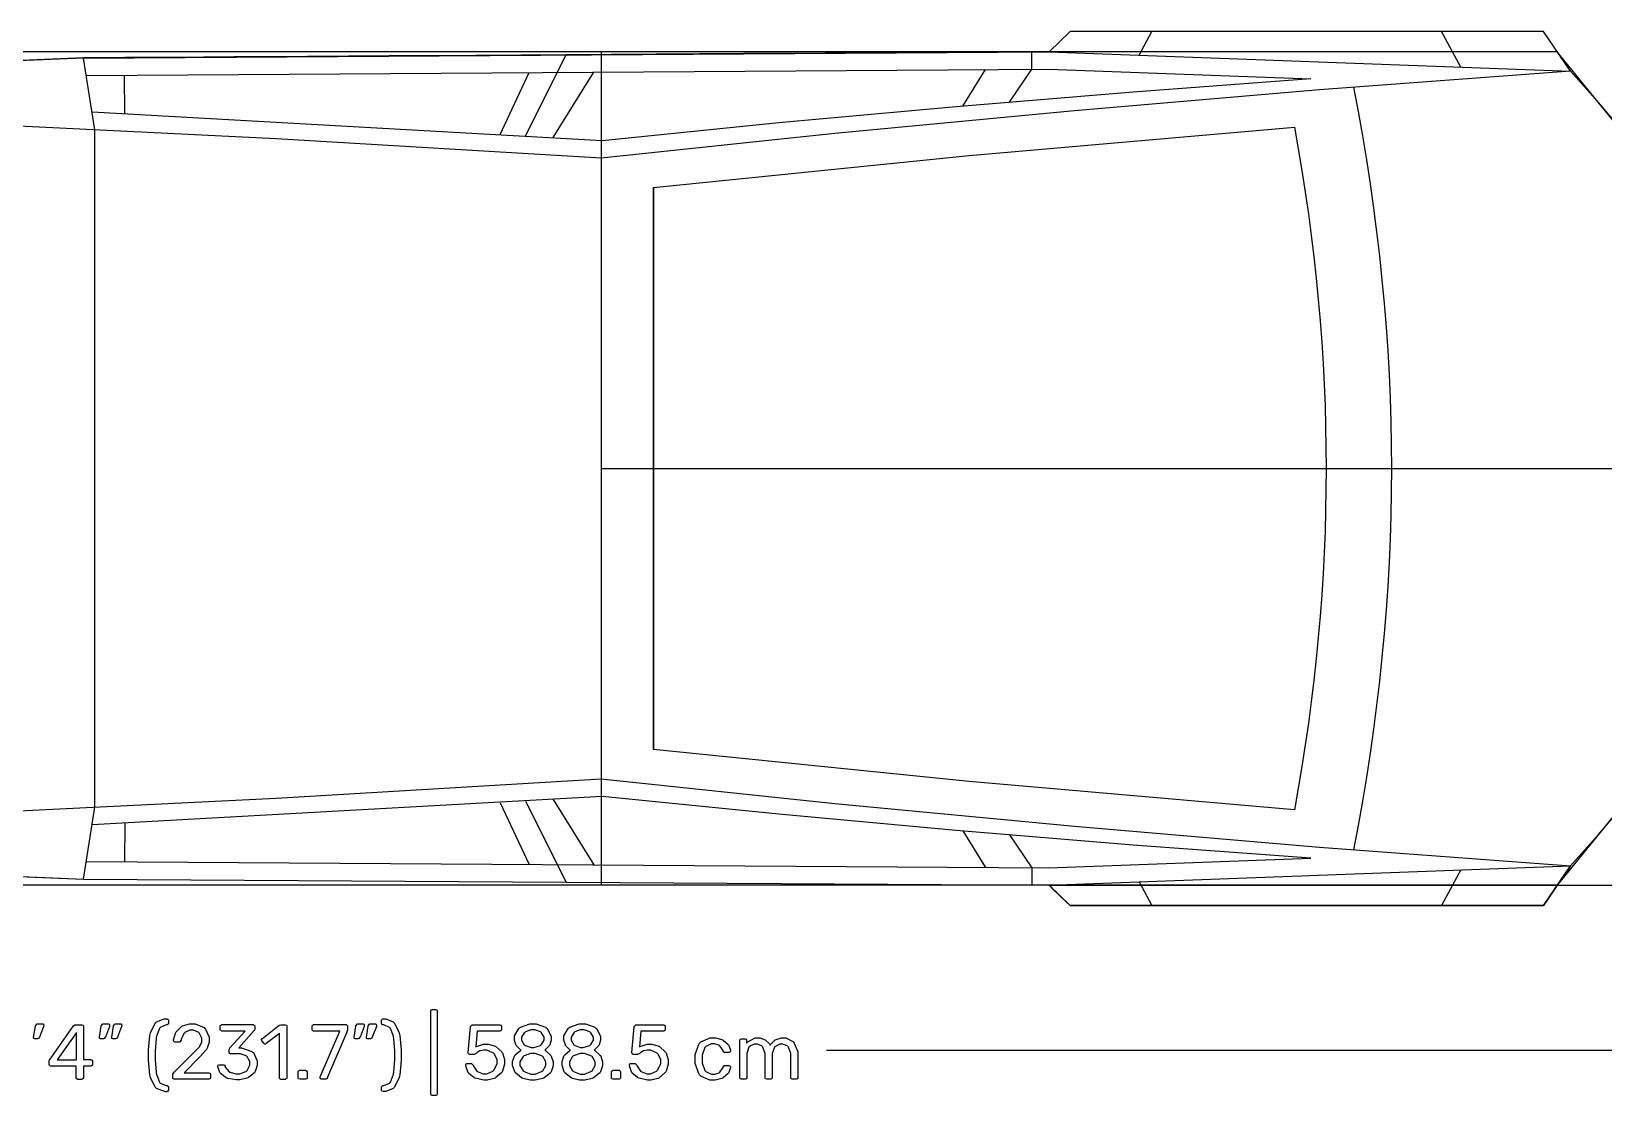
# Model space of a CAD drawing. Header units: millimetres. Extents: x 1207 to 16421, y -1609 to 10563.
# Drawn here: x 10348 to 11170, y 2538 to 3094 of the extents above; entities that cross this region are included whole.
import ezdxf

# ---------------------------------------------------------------- set-up
doc = ezdxf.new("R2010")
doc.units = ezdxf.units.MM
doc.layers.add('blueprint import', color=6, linetype='Continuous')
doc.layers.add('simplify body', color=3, linetype='Continuous')

msp = doc.modelspace()

# ---------------------------------------------------------------- linework, layer by layer
at = {"layer": 'blueprint import'}
for points in [[(11174.232, 3048.061), (11167.116, 3056.369), (11159.847, 3064.629), (11152.434, 3072.843), (11138.399, 3093.533), (10891.028, 3093.533), (10879.989, 3082.975), (10878.564, 3082.975), (10874.309, 3082.942), (10858.295, 3082.845), (10833.423, 3082.682), (10801.157, 3082.469), (10762.979, 3082.221), (10720.359, 3081.95), (10674.792, 3081.657), (10627.753, 3081.348), (10580.7, 3081.044), (10535.135, 3080.749), (10492.527, 3080.477), (10454.349, 3080.23), (10422.085, 3080.019), (10397.21, 3079.852), (10381.198, 3079.758), (10375.543, 3079.711), (10375.543, 3079.711), (10297.736, 3076.483)], [(10375.543, 3079.665), (10879.965, 3082.951), (11152.41, 3072.819), (11138.399, 3093.52), (10891.028, 3093.52), (10879.989, 3082.951)], [(10927.004, 3081.207), (10933.698, 3093.52)], [(11095.119, 3074.939), (11085.033, 3093.52)], [(10606.39, 3039.011), (10627.753, 3081.324)], [(10859.403, 3056.664), (10870.962, 3073.762), (10870.962, 3082.882)], [(9902.354, 2670.45), (10375.543, 2650.96), (10381.446, 2688.502), (10381.446, 3042.134), (10375.543, 3079.665), (9902.354, 3060.187)], [(11174.221, 3048.061), (11167.092, 3056.369), (11159.821, 3064.629), (11152.41, 3072.819), (11021.389, 3062.978), (10893.315, 3052.116), (10768.128, 3040.236), (10645.901, 3027.322), (10476.103, 3037.434), (10295.566, 3046.293)], [(10376.965, 3070.58), (10879.834, 3073.831), (11016.82, 3068.742), (10924.035, 3061.907), (10831.394, 3054.26), (10738.883, 3045.798), (10646.49, 3036.502), (10379.969, 3051.43)], [(10835.036, 3054.577), (10846.867, 3073.607)], [(10397.093, 3050.596), (10396.962, 3070.71)], [(10593.204, 3039.802), (10608.381, 3072.063)], [(10620.848, 3038.103), (10642.142, 3072.3)], [(11039.24, 2666.231), (11041.634, 2678.911), (11043.897, 2691.554), (11045.984, 2704.151), (11047.926, 2716.735), (11049.718, 2729.284), (11051.344, 2741.799), (11052.815, 2754.29), (11054.124, 2766.756), (11055.302, 2779.175), (11056.303, 2791.573), (11057.154, 2803.931), (11057.86, 2816.281), (11058.403, 2828.582), (11058.792, 2840.852), (11059.016, 2853.116), (11059.109, 2865.325), (11059.016, 2877.52), (11058.792, 2889.785), (11058.403, 2902.054), (11057.86, 2914.356), (11057.154, 2926.705), (11056.303, 2939.064), (11055.302, 2951.463), (11054.124, 2963.882), (11052.815, 2976.349), (11051.344, 2988.837), (11049.718, 3001.341), (11047.926, 3013.901), (11045.984, 3026.488), (11043.897, 3039.085), (11041.634, 3051.725), (11039.24, 3064.392)], [(10645.901, 3027.322), (10645.901, 2703.315)], [(10295.566, 2684.354), (10476.103, 2693.204), (10645.901, 2703.315), (10768.128, 2690.4), (10893.315, 2678.522), (11021.389, 2667.657), (11152.41, 2657.818), (11159.821, 2666.008), (11167.092, 2674.268), (11174.221, 2682.575)], [(10376.965, 2660.057), (10879.834, 2656.805), (11016.82, 2661.895), (10924.035, 2668.73), (10831.394, 2676.376), (10738.883, 2684.838), (10646.49, 2694.134), (10379.969, 2679.204)], [(10593.204, 2690.824), (10608.381, 2658.572)], [(10606.39, 2691.625), (10627.753, 2649.311)], [(10620.848, 2692.52), (10642.142, 2658.337)], [(10297.712, 2654.177), (10375.517, 2650.96), (10879.943, 2647.684), (10880.364, 2647.684), (10881.674, 2646.035), (10885.479, 2642.405), (10889.274, 2638.776), (10891.007, 2637.115), (10891.007, 2637.115), (11138.399, 2637.115), (11152.434, 2657.818), (11159.847, 2666.031), (11167.116, 2674.291), (11174.232, 2682.599)], [(10397.093, 2680.064), (10396.962, 2659.927)], [(10835.036, 2676.059), (10846.867, 2657.029)], [(10859.403, 2673.973), (10870.962, 2656.876), (10870.962, 2647.755)], [(10375.543, 2650.96), (10879.965, 2647.684), (11152.41, 2657.818), (11138.399, 2637.115), (10891.028, 2637.115), (10879.989, 2647.684)], [(11095.119, 2655.697), (11085.033, 2637.115)], [(10927.004, 2649.428), (10933.698, 2637.115)], [(11225.395, 2561.394), (10763.745, 2561.394)]]:
    msp.add_lwpolyline(points, dxfattribs=at)
for points in [[(11008.227, 2687.03), (10838.181, 2701.936), (10673.341, 2718.655), (10673.341, 3011.979), (10838.181, 3028.701), (11008.227, 3043.609), (11010.232, 3032.248), (11012.117, 3020.912), (11013.859, 3009.625), (11015.486, 2998.335), (11016.982, 2987.093), (11018.316, 2975.886), (11019.552, 2964.692), (11020.646, 2953.535), (11021.613, 2942.413), (11022.451, 2931.323), (11023.157, 2920.235), (11023.746, 2909.193), (11024.195, 2898.177), (11024.512, 2887.207), (11024.714, 2876.26), (11024.784, 2865.325), (11024.714, 2854.378), (11024.512, 2843.43), (11024.195, 2832.459), (11023.746, 2821.443), (11023.157, 2810.401), (11022.451, 2799.337), (11021.613, 2788.224), (11020.646, 2777.09), (11019.552, 2765.944), (11018.316, 2754.761), (11016.982, 2743.543), (11015.486, 2732.301), (11013.859, 2721.035), (11012.117, 2709.724), (11010.232, 2698.389), (11008.227, 2687.03)], [(10557.18, 2538.181), (10557.135, 2538.228), (10556.933, 2538.711), (10556.933, 2538.865), (10556.933, 2581.933), (10556.933, 2582.11), (10557.135, 2582.581), (10557.18, 2582.616), (10557.217, 2582.663), (10557.678, 2582.887), (10557.841, 2582.887), (10559.361, 2582.887), (10559.528, 2582.887), (10559.987, 2582.663), (10560.034, 2582.616), (10560.08, 2582.581), (10560.306, 2582.098), (10560.306, 2581.933), (10560.306, 2538.865), (10560.306, 2538.7), (10560.08, 2538.228), (10560.034, 2538.181), (10559.987, 2538.146), (10559.515, 2537.91), (10559.361, 2537.91), (10557.841, 2537.91), (10557.678, 2537.91), (10557.217, 2538.146), (10557.18, 2538.181)], [(10349.545, 2567.793), (10349.512, 2567.84), (10349.415, 2568.37), (10349.428, 2568.429), (10350.336, 2574.132), (10350.359, 2574.333), (10351.183, 2575.311), (10351.467, 2575.311), (10354.069, 2575.311), (10354.188, 2575.311), (10354.508, 2575.146), (10354.543, 2575.11), (10354.564, 2575.075), (10354.718, 2574.721), (10354.718, 2574.603), (10354.718, 2574.451), (10354.625, 2574.003), (10354.612, 2573.956), (10352.479, 2568.453), (10352.444, 2568.382), (10352.067, 2567.828), (10352.034, 2567.781), (10351.986, 2567.746), (10351.467, 2567.545), (10351.3, 2567.545), (10350.04, 2567.545), (10349.981, 2567.557), (10349.558, 2567.757), (10349.545, 2567.793)], [(10371.983, 2546.642), (10371.933, 2546.689), (10371.712, 2547.172), (10371.712, 2547.325), (10371.712, 2553.276), (10358.478, 2553.276), (10358.302, 2553.276), (10357.839, 2553.512), (10357.796, 2553.547), (10357.746, 2553.594), (10357.525, 2554.065), (10357.525, 2554.218), (10357.525, 2555.738), (10357.525, 2556.045), (10357.9, 2556.858), (10357.983, 2556.964), (10370.239, 2574.226), (10370.276, 2574.285), (10370.778, 2574.698), (10370.851, 2574.721), (10370.908, 2574.757), (10371.544, 2574.898), (10371.759, 2574.898), (10374.515, 2574.898), (10374.691, 2574.898), (10375.176, 2574.698), (10375.221, 2574.651), (10375.258, 2574.615), (10375.469, 2574.121), (10375.469, 2573.956), (10375.469, 2556.693), (10379.183, 2556.693), (10379.346, 2556.693), (10379.806, 2556.469), (10379.852, 2556.422), (10379.9, 2556.375), (10380.123, 2555.903), (10380.123, 2555.738), (10380.123, 2554.207), (10380.123, 2554.041), (10379.9, 2553.57), (10379.852, 2553.523), (10379.806, 2553.488), (10379.333, 2553.252), (10379.183, 2553.252), (10375.469, 2553.252), (10375.469, 2547.302), (10375.469, 2547.136), (10375.234, 2546.665), (10375.197, 2546.618), (10375.152, 2546.583), (10374.67, 2546.347), (10374.515, 2546.347), (10372.643, 2546.347), (10372.569, 2546.359), (10372.031, 2546.606), (10371.983, 2546.642)], [(10383.931, 2567.793), (10383.894, 2567.84), (10383.813, 2568.347), (10383.837, 2568.406), (10384.743, 2574.109), (10384.767, 2574.309), (10385.592, 2575.287), (10385.872, 2575.287), (10388.479, 2575.287), (10388.598, 2575.287), (10388.913, 2575.122), (10388.95, 2575.087), (10388.974, 2575.052), (10389.137, 2574.698), (10389.137, 2574.58), (10389.137, 2574.427), (10389.033, 2573.979), (10389.02, 2573.932), (10386.9, 2568.429), (10386.865, 2568.358), (10386.476, 2567.804), (10386.442, 2567.757), (10386.392, 2567.722), (10385.885, 2567.522), (10385.723, 2567.522), (10384.45, 2567.522), (10384.389, 2567.534), (10383.955, 2567.757), (10383.931, 2567.793)], [(10390.305, 2567.793), (10390.268, 2567.84), (10390.199, 2568.347), (10390.223, 2568.406), (10391.131, 2574.109), (10391.152, 2574.309), (10391.98, 2575.287), (10392.262, 2575.287), (10394.853, 2575.287), (10394.971, 2575.287), (10395.301, 2575.122), (10395.336, 2575.087), (10395.359, 2575.052), (10395.514, 2574.698), (10395.514, 2574.58), (10395.514, 2574.427), (10395.409, 2573.979), (10395.396, 2573.932), (10393.277, 2568.429), (10393.24, 2568.358), (10392.862, 2567.804), (10392.827, 2567.757), (10392.779, 2567.722), (10392.262, 2567.522), (10392.097, 2567.522), (10390.835, 2567.522), (10390.774, 2567.534), (10390.34, 2567.757), (10390.305, 2567.793)], [(10413.319, 2541.893), (10412.965, 2542.223), (10410.5, 2547.337), (10410.361, 2548.02), (10410.209, 2548.715), (10409.453, 2556.422), (10409.453, 2558.979), (10409.453, 2561.713), (10410.209, 2569.219), (10410.361, 2569.902), (10410.5, 2570.597), (10412.965, 2575.688), (10413.319, 2576.006), (10413.66, 2576.336), (10417.572, 2577.974), (10418.881, 2577.974), (10419.044, 2577.974), (10419.518, 2577.75), (10419.563, 2577.703), (10419.598, 2577.667), (10419.835, 2577.196), (10419.835, 2577.031), (10419.835, 2575.699), (10419.835, 2575.546), (10419.622, 2575.11), (10419.587, 2575.063), (10419.542, 2575.016), (10419.153, 2574.792), (10419.022, 2574.792), (10418.634, 2574.792), (10415.617, 2573.484), (10415.402, 2573.225), (10415.18, 2572.978), (10413.614, 2568.865), (10413.517, 2568.299), (10413.423, 2567.734), (10412.954, 2561.159), (10412.954, 2558.955), (10412.954, 2556.61), (10413.423, 2550.13), (10413.517, 2549.564), (10413.614, 2548.998), (10415.18, 2544.886), (10415.402, 2544.626), (10415.617, 2544.379), (10418.634, 2543.083), (10419.022, 2543.071), (10419.164, 2543.071), (10419.542, 2542.847), (10419.587, 2542.8), (10419.622, 2542.765), (10419.835, 2542.317), (10419.835, 2542.164), (10419.835, 2540.832), (10419.835, 2540.667), (10419.598, 2540.196), (10419.563, 2540.149), (10419.518, 2540.113), (10419.036, 2539.878), (10418.881, 2539.878), (10418.288, 2539.89), (10413.66, 2541.575), (10413.319, 2541.893)], [(10422.367, 2546.642), (10422.319, 2546.689), (10422.096, 2547.172), (10422.096, 2547.325), (10422.096, 2548.55), (10422.096, 2548.998), (10422.934, 2550.188), (10423.11, 2550.33), (10431.984, 2559.179), (10432.48, 2559.615), (10435.942, 2563.091), (10436.142, 2563.362), (10436.331, 2563.633), (10437.273, 2566.037), (10437.273, 2566.826), (10437.273, 2567.781), (10436.152, 2570.385), (10435.942, 2570.609), (10435.707, 2570.833), (10432.949, 2571.964), (10432.03, 2571.964), (10431.064, 2571.964), (10428.401, 2570.774), (10428.166, 2570.538), (10427.919, 2570.303), (10426.468, 2567.121), (10426.422, 2566.709), (10426.409, 2566.638), (10426.057, 2566.061), (10426.01, 2566.014), (10425.951, 2565.967), (10425.501, 2565.766), (10425.36, 2565.766), (10423.405, 2565.766), (10423.251, 2565.766), (10422.839, 2565.978), (10422.806, 2566.014), (10422.756, 2566.061), (10422.545, 2566.449), (10422.545, 2566.579), (10422.558, 2566.944), (10423.512, 2570.432), (10423.699, 2570.762), (10423.877, 2571.104), (10426.539, 2573.849), (10426.894, 2574.062), (10427.235, 2574.285), (10430.829, 2575.358), (10432.03, 2575.358), (10433.739, 2575.358), (10438.5, 2573.378), (10438.889, 2572.978), (10439.267, 2572.589), (10441.198, 2568.358), (10441.198, 2566.944), (10441.198, 2565.79), (10440.151, 2562.667), (10439.949, 2562.325), (10439.736, 2561.984), (10436.498, 2558.366), (10436.059, 2557.977), (10428.023, 2549.835), (10440.857, 2549.835), (10441.022, 2549.835), (10441.504, 2549.635), (10441.55, 2549.587), (10441.587, 2549.552), (10441.797, 2549.057), (10441.797, 2548.881), (10441.797, 2547.349), (10441.797, 2547.184), (10441.574, 2546.712), (10441.528, 2546.665), (10441.48, 2546.63), (10441.011, 2546.394), (10440.857, 2546.394), (10423.027, 2546.394), (10422.862, 2546.394), (10422.404, 2546.606), (10422.367, 2546.642)], [(10450.448, 2547.03), (10450.059, 2547.207), (10447.112, 2549.458), (10446.914, 2549.741), (10446.699, 2550.023), (10445.639, 2552.91), (10445.628, 2553.205), (10445.628, 2553.358), (10445.828, 2553.759), (10445.876, 2553.794), (10445.911, 2553.841), (10446.334, 2554.018), (10446.489, 2554.018), (10448.315, 2554.018), (10448.491, 2554.018), (10448.997, 2553.876), (10449.047, 2553.841), (10449.082, 2553.818), (10449.46, 2553.205), (10449.492, 2553.111), (10449.577, 2552.769), (10451.508, 2550.33), (10451.803, 2550.177), (10452.099, 2550.035), (10455.007, 2549.316), (10455.986, 2549.316), (10457.153, 2549.316), (10460.358, 2550.495), (10460.652, 2550.719), (10460.934, 2550.954), (10462.374, 2553.782), (10462.374, 2554.725), (10462.374, 2555.656), (10460.854, 2558.449), (10457.435, 2559.698), (10456.303, 2559.698), (10452.485, 2559.698), (10452.309, 2559.698), (10451.84, 2559.933), (10451.803, 2559.969), (10451.755, 2560.016), (10451.532, 2560.499), (10451.532, 2560.652), (10451.532, 2561.713), (10451.532, 2561.984), (10451.897, 2562.702), (10451.979, 2562.773), (10459.922, 2571.575), (10447.868, 2571.575), (10447.692, 2571.575), (10447.229, 2571.787), (10447.186, 2571.823), (10447.136, 2571.87), (10446.914, 2572.329), (10446.914, 2572.483), (10446.914, 2573.956), (10446.914, 2574.144), (10447.136, 2574.639), (10447.186, 2574.674), (10447.229, 2574.721), (10447.701, 2574.945), (10447.868, 2574.945), (10463.999, 2574.945), (10464.166, 2574.945), (10464.648, 2574.721), (10464.694, 2574.674), (10464.741, 2574.639), (10464.965, 2574.132), (10464.965, 2573.956), (10464.965, 2572.612), (10464.965, 2572.389), (10464.624, 2571.775), (10464.563, 2571.693), (10456.623, 2562.773), (10457.281, 2562.773), (10457.965, 2562.761), (10463.445, 2560.97), (10463.857, 2560.628), (10464.259, 2560.299), (10466.286, 2556.092), (10466.286, 2554.678), (10466.286, 2553.523), (10465.176, 2550.389), (10464.965, 2550.059), (10464.741, 2549.741), (10461.677, 2547.278), (10461.288, 2547.101), (10460.888, 2546.925), (10457.177, 2546.052), (10455.939, 2546.052), (10455.409, 2546.041), (10450.826, 2546.854), (10450.448, 2547.03)], [(10478.092, 2546.642), (10478.044, 2546.689), (10477.845, 2547.172), (10477.845, 2547.325), (10477.845, 2570.291), (10471.01, 2565.036), (10470.962, 2565), (10470.538, 2564.788), (10470.397, 2564.788), (10470.219, 2564.788), (10469.75, 2565.141), (10469.7, 2565.201), (10468.723, 2566.461), (10468.69, 2566.508), (10468.525, 2566.897), (10468.525, 2567.027), (10468.525, 2567.215), (10468.853, 2567.71), (10468.925, 2567.757), (10477.773, 2574.58), (10477.845, 2574.627), (10478.587, 2574.875), (10478.835, 2574.875), (10480.766, 2574.875), (10480.931, 2574.875), (10481.389, 2574.651), (10481.437, 2574.603), (10481.487, 2574.568), (10481.708, 2574.097), (10481.708, 2573.932), (10481.708, 2547.302), (10481.708, 2547.136), (10481.487, 2546.665), (10481.437, 2546.618), (10481.389, 2546.583), (10480.92, 2546.347), (10480.766, 2546.347), (10478.774, 2546.347), (10478.694, 2546.359), (10478.125, 2546.606), (10478.092, 2546.642)], [(10499.29, 2546.642), (10499.242, 2546.689), (10499.066, 2547.136), (10499.066, 2547.278), (10499.16, 2547.643), (10509.342, 2571.469), (10495.895, 2571.469), (10495.717, 2571.469), (10495.259, 2571.693), (10495.224, 2571.74), (10495.179, 2571.787), (10494.944, 2572.259), (10494.944, 2572.412), (10494.944, 2573.932), (10494.944, 2574.121), (10495.155, 2574.615), (10495.203, 2574.651), (10495.235, 2574.698), (10495.73, 2574.922), (10495.895, 2574.922), (10512.5, 2574.922), (10512.665, 2574.922), (10513.136, 2574.698), (10513.184, 2574.651), (10513.216, 2574.615), (10513.431, 2574.109), (10513.431, 2573.932), (10513.431, 2572.553), (10513.431, 2572.164), (10513.16, 2571.104), (10513.112, 2570.962), (10503.048, 2547.431), (10503.013, 2547.36), (10502.635, 2546.759), (10502.589, 2546.712), (10502.541, 2546.677), (10502.046, 2546.418), (10501.894, 2546.418), (10499.857, 2546.418), (10499.796, 2546.418), (10499.327, 2546.606), (10499.29, 2546.642)], [(10517, 2567.793), (10516.963, 2567.84), (10516.894, 2568.347), (10516.92, 2568.406), (10517.827, 2574.109), (10517.847, 2574.309), (10518.674, 2575.287), (10518.957, 2575.287), (10521.55, 2575.287), (10521.667, 2575.287), (10521.995, 2575.122), (10522.032, 2575.087), (10522.056, 2575.052), (10522.21, 2574.698), (10522.21, 2574.58), (10522.21, 2574.427), (10522.104, 2573.979), (10522.091, 2573.932), (10519.971, 2568.429), (10519.934, 2568.358), (10519.558, 2567.804), (10519.522, 2567.757), (10519.474, 2567.722), (10518.957, 2567.522), (10518.792, 2567.522), (10517.53, 2567.522), (10517.471, 2567.534), (10517.024, 2567.757), (10517, 2567.793)], [(10523.409, 2567.793), (10523.375, 2567.84), (10523.292, 2568.347), (10523.316, 2568.406), (10524.224, 2574.109), (10524.245, 2574.309), (10525.073, 2575.287), (10525.355, 2575.287), (10527.959, 2575.287), (10528.077, 2575.287), (10528.394, 2575.122), (10528.431, 2575.087), (10528.455, 2575.052), (10528.607, 2574.698), (10528.607, 2574.58), (10528.607, 2574.427), (10528.513, 2573.979), (10528.502, 2573.932), (10526.37, 2568.429), (10526.333, 2568.358), (10525.957, 2567.804), (10525.92, 2567.757), (10525.874, 2567.722), (10525.368, 2567.522), (10525.201, 2567.522), (10523.928, 2567.522), (10523.859, 2567.534), (10523.435, 2567.757), (10523.409, 2567.793)], [(10531.458, 2540.172), (10531.411, 2540.22), (10531.187, 2540.703), (10531.187, 2540.856), (10531.187, 2542.187), (10531.187, 2542.352), (10531.389, 2542.777), (10531.435, 2542.824), (10531.471, 2542.871), (10531.86, 2543.095), (10532.001, 2543.095), (10532.379, 2543.106), (10535.383, 2544.403), (10535.607, 2544.65), (10535.817, 2544.909), (10537.399, 2549.045), (10537.503, 2549.611), (10537.596, 2550.188), (10538.07, 2556.787), (10538.07, 2558.979), (10538.07, 2561.324), (10537.596, 2567.757), (10537.503, 2568.323), (10537.399, 2568.889), (10535.817, 2573.001), (10535.607, 2573.248), (10535.383, 2573.508), (10532.379, 2574.816), (10532.001, 2574.816), (10531.86, 2574.816), (10531.471, 2575.04), (10531.435, 2575.087), (10531.389, 2575.134), (10531.187, 2575.57), (10531.187, 2575.711), (10531.187, 2577.054), (10531.187, 2577.231), (10531.411, 2577.691), (10531.458, 2577.726), (10531.506, 2577.773), (10531.941, 2577.997), (10532.095, 2577.997), (10533.485, 2577.997), (10537.305, 2576.359), (10537.657, 2576.03), (10537.998, 2575.711), (10540.472, 2570.621), (10540.626, 2569.926), (10540.767, 2569.242), (10541.534, 2561.571), (10541.534, 2559.003), (10541.534, 2556.269), (10540.78, 2548.739), (10540.626, 2548.044), (10540.472, 2547.36), (10537.998, 2542.246), (10537.657, 2541.916), (10537.305, 2541.598), (10533.391, 2539.949), (10532.095, 2539.949), (10532.025, 2539.937), (10531.506, 2540.137), (10531.458, 2540.172)], [(10579.853, 2547.077), (10579.475, 2547.266), (10576.637, 2549.658), (10576.435, 2549.953), (10576.237, 2550.247), (10575.186, 2553.417), (10575.175, 2553.747), (10575.175, 2553.841), (10575.175, 2553.971), (10575.377, 2554.324), (10575.422, 2554.36), (10575.457, 2554.395), (10575.848, 2554.56), (10575.989, 2554.56), (10577.979, 2554.56), (10578.25, 2554.56), (10579.041, 2553.806), (10579.086, 2553.653), (10579.18, 2553.287), (10581.065, 2550.566), (10581.35, 2550.377), (10581.621, 2550.2), (10584.273, 2549.293), (10585.157, 2549.293), (10586.299, 2549.293), (10589.433, 2550.707), (10589.738, 2550.99), (10590.046, 2551.272), (10591.579, 2554.56), (10591.579, 2555.644), (10591.579, 2556.74), (10590.046, 2559.721), (10589.738, 2559.992), (10589.433, 2560.263), (10586.215, 2561.595), (10585.157, 2561.595), (10584.568, 2561.595), (10582.942, 2561.312), (10582.8, 2561.241), (10582.646, 2561.182), (10581.115, 2560.299), (10580.961, 2560.169), (10580.867, 2560.11), (10580.135, 2559.627), (10580.077, 2559.592), (10580.018, 2559.568), (10579.499, 2559.403), (10579.334, 2559.403), (10577.392, 2559.403), (10577.225, 2559.403), (10576.78, 2559.639), (10576.73, 2559.674), (10576.671, 2559.721), (10576.471, 2560.251), (10576.484, 2560.31), (10577.757, 2573.861), (10577.768, 2574.038), (10578.511, 2574.875), (10578.769, 2574.875), (10592.863, 2574.875), (10593.039, 2574.875), (10593.521, 2574.674), (10593.569, 2574.627), (10593.606, 2574.592), (10593.816, 2574.097), (10593.816, 2573.932), (10593.816, 2572.412), (10593.816, 2572.247), (10593.582, 2571.799), (10593.545, 2571.752), (10593.499, 2571.717), (10593.015, 2571.505), (10592.863, 2571.505), (10581.15, 2571.505), (10580.42, 2563.315), (10580.748, 2563.551), (10584.438, 2564.694), (10585.674, 2564.694), (10586.912, 2564.694), (10590.27, 2563.798), (10590.645, 2563.61), (10591.01, 2563.433), (10593.981, 2560.817), (10594.205, 2560.463), (10594.418, 2560.122), (10595.513, 2556.693), (10595.513, 2555.538), (10595.513, 2554.242), (10594.418, 2550.719), (10594.205, 2550.354), (10593.981, 2550), (10590.917, 2547.242), (10590.528, 2547.054), (10590.139, 2546.865), (10586.406, 2545.923), (10585.168, 2545.923), (10584.649, 2545.946), (10580.218, 2546.901), (10579.853, 2547.077)], [(10604.813, 2547.03), (10604.411, 2547.207), (10601.253, 2549.693), (10601.029, 2550.012), (10600.803, 2550.342), (10599.696, 2553.523), (10599.696, 2554.584), (10599.696, 2555.644), (10600.697, 2558.496), (10600.899, 2558.79), (10601.086, 2559.097), (10603.786, 2561.418), (10604.127, 2561.571), (10603.855, 2561.736), (10601.746, 2563.798), (10601.594, 2564.046), (10601.44, 2564.305), (10600.697, 2566.815), (10600.697, 2567.639), (10600.697, 2569.042), (10602.891, 2572.895), (10603.336, 2573.225), (10603.775, 2573.579), (10608.677, 2575.287), (10610.314, 2575.287), (10612.045, 2575.287), (10616.806, 2573.59), (10617.256, 2573.248), (10617.69, 2572.918), (10619.882, 2568.959), (10619.882, 2567.639), (10619.882, 2566.756), (10619.128, 2564.329), (10618.974, 2564.069), (10618.822, 2563.81), (10616.748, 2561.724), (10616.489, 2561.559), (10616.817, 2561.394), (10619.517, 2559.073), (10619.717, 2558.767), (10619.903, 2558.472), (10620.918, 2555.503), (10620.918, 2554.513), (10620.918, 2553.382), (10619.799, 2550.306), (10619.586, 2549.976), (10619.352, 2549.658), (10616.205, 2547.184), (10615.805, 2547.007), (10615.403, 2546.83), (10611.563, 2545.97), (10610.29, 2545.97), (10608.911, 2545.97), (10605.21, 2546.854), (10604.813, 2547.03)], [(10614.519, 2564.317), (10614.804, 2564.529), (10616.241, 2566.815), (10616.241, 2567.569), (10616.241, 2568.406), (10614.828, 2570.692), (10614.543, 2570.904), (10614.261, 2571.116), (10611.303, 2572.141), (10610.325, 2572.141), (10609.265, 2572.141), (10606.366, 2571.116), (10606.094, 2570.904), (10605.814, 2570.692), (10604.422, 2568.358), (10604.422, 2567.569), (10604.422, 2566.744), (10605.814, 2564.458), (10606.094, 2564.246), (10606.366, 2564.046), (10609.337, 2562.997), (10610.325, 2562.997), (10610.736, 2563.009), (10614.239, 2564.117), (10614.519, 2564.317)], [(10630.628, 2547.03), (10630.213, 2547.207), (10627.069, 2549.693), (10626.845, 2550.012), (10626.61, 2550.342), (10625.516, 2553.523), (10625.516, 2554.584), (10625.516, 2555.644), (10626.517, 2558.496), (10626.714, 2558.79), (10626.906, 2559.097), (10629.603, 2561.418), (10629.946, 2561.571), (10629.675, 2561.736), (10627.564, 2563.798), (10627.412, 2564.046), (10627.257, 2564.305), (10626.504, 2566.815), (10626.504, 2567.639), (10626.504, 2569.042), (10628.706, 2572.895), (10629.156, 2573.225), (10629.59, 2573.579), (10634.479, 2575.287), (10636.119, 2575.287), (10637.852, 2575.287), (10642.624, 2573.59), (10643.071, 2573.248), (10643.508, 2572.918), (10645.686, 2568.959), (10645.686, 2567.639), (10645.686, 2566.756), (10644.933, 2564.329), (10644.791, 2564.069), (10644.639, 2563.81), (10642.552, 2561.724), (10642.294, 2561.559), (10642.637, 2561.394), (10645.334, 2559.073), (10645.536, 2558.767), (10645.723, 2558.472), (10646.735, 2555.503), (10646.735, 2554.513), (10646.735, 2553.382), (10645.606, 2550.306), (10645.393, 2549.976), (10645.167, 2549.658), (10642.022, 2547.184), (10641.623, 2547.007), (10641.221, 2546.83), (10637.368, 2545.97), (10636.097, 2545.97), (10634.727, 2545.97), (10631.028, 2546.854), (10630.628, 2547.03)], [(10640.326, 2564.317), (10640.61, 2564.529), (10642.046, 2566.815), (10642.046, 2567.569), (10642.046, 2568.406), (10640.634, 2570.692), (10640.35, 2570.904), (10640.067, 2571.116), (10637.12, 2572.141), (10636.143, 2572.141), (10635.083, 2572.141), (10632.183, 2571.116), (10631.912, 2570.904), (10631.63, 2570.692), (10630.24, 2568.358), (10630.24, 2567.569), (10630.24, 2566.744), (10631.63, 2564.458), (10631.912, 2564.246), (10632.183, 2564.046), (10635.152, 2562.997), (10636.143, 2562.997), (10636.555, 2563.009), (10640.041, 2564.117), (10640.326, 2564.317)], [(10665.379, 2547.077), (10665.001, 2547.266), (10662.147, 2549.658), (10661.96, 2549.953), (10661.758, 2550.247), (10660.701, 2553.417), (10660.688, 2553.747), (10660.688, 2553.841), (10660.688, 2553.971), (10660.898, 2554.324), (10660.946, 2554.36), (10660.983, 2554.395), (10661.372, 2554.56), (10661.511, 2554.56), (10663.494, 2554.56), (10663.761, 2554.56), (10664.565, 2553.806), (10664.612, 2553.653), (10664.706, 2553.287), (10666.591, 2550.566), (10666.875, 2550.377), (10667.147, 2550.2), (10669.786, 2549.293), (10670.67, 2549.293), (10671.81, 2549.293), (10674.955, 2550.707), (10675.263, 2550.99), (10675.572, 2551.272), (10677.088, 2554.56), (10677.088, 2555.644), (10677.088, 2556.74), (10675.572, 2559.721), (10675.263, 2559.992), (10674.955, 2560.263), (10671.741, 2561.595), (10670.67, 2561.595), (10670.079, 2561.595), (10668.452, 2561.312), (10668.311, 2561.241), (10668.159, 2561.182), (10666.639, 2560.299), (10666.485, 2560.169), (10666.391, 2560.11), (10665.646, 2559.627), (10665.601, 2559.592), (10665.542, 2559.568), (10665.023, 2559.403), (10664.86, 2559.403), (10662.914, 2559.403), (10662.751, 2559.403), (10662.301, 2559.639), (10662.254, 2559.674), (10662.195, 2559.721), (10661.997, 2560.251), (10662.006, 2560.31), (10663.268, 2573.861), (10663.292, 2574.038), (10664.032, 2574.875), (10664.293, 2574.875), (10678.387, 2574.875), (10678.552, 2574.875), (10679.034, 2574.674), (10679.082, 2574.627), (10679.116, 2574.592), (10679.329, 2574.097), (10679.329, 2573.932), (10679.329, 2572.412), (10679.329, 2572.247), (10679.103, 2571.799), (10679.058, 2571.752), (10679.01, 2571.717), (10678.539, 2571.505), (10678.387, 2571.505), (10666.66, 2571.505), (10665.942, 2563.315), (10666.263, 2563.551), (10669.949, 2564.694), (10671.185, 2564.694), (10672.425, 2564.694), (10675.796, 2563.798), (10676.171, 2563.61), (10676.536, 2563.433), (10679.492, 2560.817), (10679.718, 2560.463), (10679.931, 2560.122), (10681.026, 2556.693), (10681.026, 2555.538), (10681.026, 2554.242), (10679.931, 2550.719), (10679.718, 2550.354), (10679.492, 2550), (10676.443, 2547.242), (10676.054, 2547.054), (10675.665, 2546.865), (10671.93, 2545.923), (10670.692, 2545.923), (10670.172, 2545.946), (10665.744, 2546.901), (10665.379, 2547.077)], [(10361.777, 2556.599), (10371.759, 2556.599), (10371.759, 2570.762), (10361.777, 2556.599)], [(10697.665, 2548.456), (10697.252, 2548.869), (10695.119, 2554.619), (10695.106, 2555.349), (10695.058, 2556.987), (10695.106, 2558.614), (10695.119, 2559.356), (10697.252, 2565.106), (10697.665, 2565.519), (10698.066, 2565.931), (10702.871, 2567.981), (10704.476, 2567.981), (10705.714, 2567.981), (10709.082, 2567.121), (10709.423, 2566.944), (10709.756, 2566.768), (10712.264, 2564.623), (10712.427, 2564.364), (10712.594, 2564.105), (10713.502, 2561.524), (10713.526, 2561.265), (10713.526, 2561.206), (10713.3, 2560.664), (10713.255, 2560.605), (10713.194, 2560.57), (10712.723, 2560.31), (10712.57, 2560.31), (10710.779, 2560.31), (10710.627, 2560.31), (10710.201, 2560.463), (10710.166, 2560.487), (10710.131, 2560.522), (10709.788, 2561.088), (10709.764, 2561.171), (10709.636, 2561.512), (10707.964, 2563.857), (10707.751, 2563.999), (10707.525, 2564.14), (10705.264, 2564.835), (10704.508, 2564.835), (10703.483, 2564.835), (10700.692, 2563.527), (10700.447, 2563.256), (10700.186, 2562.997), (10698.829, 2558.955), (10698.82, 2558.413), (10698.772, 2556.987), (10698.82, 2555.562), (10698.829, 2555.02), (10700.186, 2550.99), (10700.447, 2550.719), (10700.692, 2550.459), (10703.555, 2549.128), (10704.508, 2549.128), (10705.323, 2549.128), (10707.562, 2549.835), (10707.773, 2549.976), (10707.975, 2550.118), (10709.647, 2552.474), (10709.764, 2552.804), (10709.788, 2552.887), (10710.131, 2553.452), (10710.166, 2553.476), (10710.201, 2553.512), (10710.627, 2553.653), (10710.779, 2553.653), (10712.57, 2553.653), (10712.736, 2553.653), (10713.194, 2553.429), (10713.255, 2553.37), (10713.3, 2553.323), (10713.526, 2552.781), (10713.526, 2552.71), (10713.513, 2552.463), (10712.594, 2549.917), (10712.427, 2549.658), (10712.264, 2549.399), (10709.756, 2547.231), (10709.423, 2547.054), (10709.082, 2546.877), (10705.616, 2545.994), (10704.476, 2545.994), (10702.766, 2545.994), (10698.066, 2548.044), (10697.665, 2548.456)], [(10718.65, 2546.642), (10718.602, 2546.689), (10718.38, 2547.172), (10718.38, 2547.325), (10718.38, 2566.626), (10718.38, 2566.803), (10718.602, 2567.262), (10718.65, 2567.298), (10718.695, 2567.345), (10719.169, 2567.569), (10719.332, 2567.569), (10721.054, 2567.569), (10721.217, 2567.569), (10721.666, 2567.345), (10721.712, 2567.298), (10721.749, 2567.262), (10721.96, 2566.791), (10721.96, 2566.626), (10721.96, 2565.248), (10722.329, 2565.707), (10726.51, 2567.981), (10727.911, 2567.981), (10728.869, 2567.981), (10731.742, 2567.05), (10733.944, 2564.859), (10734.264, 2564.222), (10734.426, 2564.505), (10736.737, 2566.791), (10737.044, 2566.956), (10737.339, 2567.133), (10740.156, 2567.981), (10741.096, 2567.981), (10742.452, 2567.981), (10746.2, 2566.084), (10746.554, 2565.695), (10746.895, 2565.318), (10748.674, 2560.652), (10748.674, 2559.085), (10748.674, 2547.325), (10748.674, 2547.16), (10748.451, 2546.689), (10748.403, 2546.642), (10748.355, 2546.606), (10747.884, 2546.371), (10747.73, 2546.371), (10745.988, 2546.371), (10745.812, 2546.371), (10745.351, 2546.606), (10745.306, 2546.642), (10745.258, 2546.689), (10745.034, 2547.172), (10745.034, 2547.325), (10745.034, 2558.731), (10745.034, 2559.898), (10743.913, 2563.162), (10743.701, 2563.386), (10743.466, 2563.621), (10740.968, 2564.788), (10740.143, 2564.788), (10739.296, 2564.788), (10737.009, 2563.586), (10736.774, 2563.339), (10736.535, 2563.103), (10735.371, 2559.827), (10735.371, 2558.731), (10735.371, 2547.325), (10735.371, 2547.16), (10735.148, 2546.689), (10735.1, 2546.642), (10735.052, 2546.606), (10734.581, 2546.371), (10734.426, 2546.371), (10732.639, 2546.371), (10732.461, 2546.371), (10732.003, 2546.606), (10731.955, 2546.642), (10731.905, 2546.689), (10731.683, 2547.172), (10731.683, 2547.325), (10731.683, 2558.731), (10731.683, 2559.898), (10730.502, 2563.127), (10730.28, 2563.362), (10730.044, 2563.61), (10727.607, 2564.788), (10726.805, 2564.788), (10725.956, 2564.788), (10723.671, 2563.61), (10723.434, 2563.362), (10723.187, 2563.127), (10722.031, 2559.862), (10722.031, 2558.767), (10722.031, 2547.325), (10722.031, 2547.16), (10721.797, 2546.689), (10721.749, 2546.642), (10721.703, 2546.606), (10721.23, 2546.371), (10721.076, 2546.371), (10719.288, 2546.371), (10719.227, 2546.382), (10718.695, 2546.606), (10718.65, 2546.642)], [(10615.145, 2550.624), (10615.464, 2550.872), (10617.102, 2553.629), (10617.102, 2554.536), (10617.102, 2555.526), (10615.464, 2558.225), (10615.145, 2558.46), (10614.815, 2558.708), (10611.446, 2559.922), (10610.325, 2559.922), (10609.111, 2559.922), (10605.79, 2558.708), (10605.469, 2558.46), (10605.141, 2558.225), (10603.538, 2555.467), (10603.538, 2554.536), (10603.538, 2553.558), (10605.154, 2550.872), (10605.469, 2550.624), (10605.79, 2550.389), (10609.183, 2549.151), (10610.325, 2549.151), (10611.526, 2549.151), (10614.815, 2550.389), (10615.145, 2550.624)], [(10640.962, 2550.624), (10641.279, 2550.872), (10642.906, 2553.629), (10642.906, 2554.536), (10642.906, 2555.526), (10641.279, 2558.225), (10640.962, 2558.46), (10640.634, 2558.708), (10637.261, 2559.922), (10636.143, 2559.922), (10634.918, 2559.922), (10631.593, 2558.708), (10631.276, 2558.46), (10630.948, 2558.225), (10629.356, 2555.467), (10629.356, 2554.536), (10629.356, 2553.558), (10630.956, 2550.872), (10631.276, 2550.624), (10631.593, 2550.389), (10634.998, 2549.151), (10636.143, 2549.151), (10637.346, 2549.151), (10640.634, 2550.389), (10640.962, 2550.624)], [(10487.848, 2546.642), (10487.801, 2546.689), (10487.577, 2547.172), (10487.577, 2547.325), (10487.577, 2550.13), (10487.577, 2550.306), (10487.801, 2550.777), (10487.848, 2550.825), (10487.883, 2550.884), (10488.354, 2551.119), (10488.522, 2551.119), (10491.324, 2551.119), (10491.489, 2551.119), (10491.96, 2550.884), (10492.008, 2550.825), (10492.045, 2550.777), (10492.279, 2550.294), (10492.279, 2550.13), (10492.279, 2547.325), (10492.279, 2547.16), (10492.045, 2546.689), (10492.008, 2546.642), (10491.96, 2546.606), (10491.478, 2546.371), (10491.324, 2546.371), (10488.522, 2546.371), (10488.448, 2546.382), (10487.883, 2546.606), (10487.848, 2546.642)], [(10651.661, 2546.642), (10651.613, 2546.689), (10651.39, 2547.172), (10651.39, 2547.325), (10651.39, 2550.13), (10651.39, 2550.306), (10651.613, 2550.777), (10651.661, 2550.825), (10651.707, 2550.884), (10652.18, 2551.119), (10652.343, 2551.119), (10655.149, 2551.119), (10655.314, 2551.119), (10655.786, 2550.884), (10655.833, 2550.825), (10655.868, 2550.777), (10656.103, 2550.294), (10656.103, 2550.13), (10656.103, 2547.325), (10656.103, 2547.16), (10655.868, 2546.689), (10655.833, 2546.642), (10655.786, 2546.606), (10655.303, 2546.371), (10655.149, 2546.371), (10652.343, 2546.371), (10652.274, 2546.382), (10651.707, 2546.606), (10651.661, 2546.642)]]:
    msp.add_lwpolyline(points, close=True, dxfattribs=at)
at = {"layer": 'simplify body'}
for p, q in [((11145.564, 3082.952), (9896.898, 3082.952)), ((10645.901, 3082.952), (10645.901, 2647.684)), ((11219.692, 2991.67), (11145.564, 3082.952)), ((10673.341, 3011.979), (10673.341, 2718.655)), ((10645.901, 2865.318), (11285.47, 2865.318)), ((11219.692, 2738.966), (11145.564, 2647.684)), ((11145.564, 2647.684), (9896.898, 2647.684)), ((10879.943, 2647.684), (11266.272, 2647.684))]:
    msp.add_line(p, q, dxfattribs=at)

doc.saveas('drawing.dxf')
